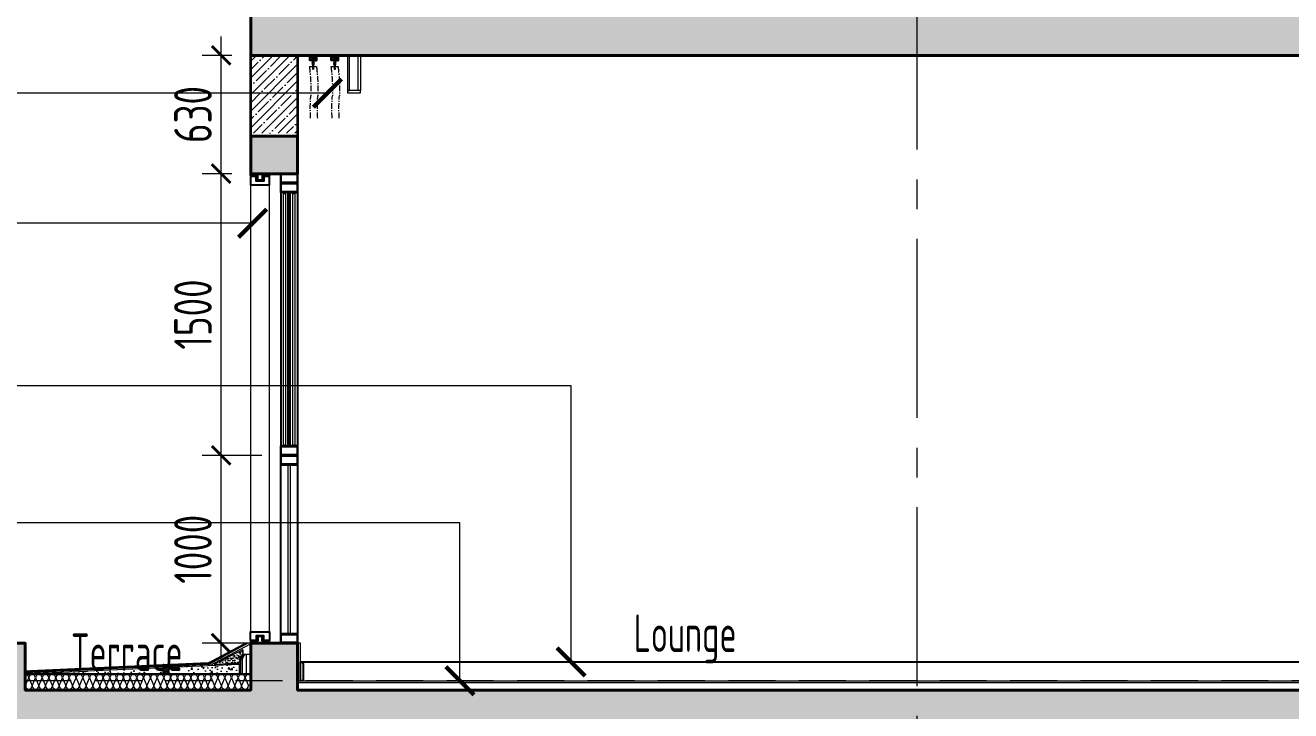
# Model space of a CAD drawing. Header units: millimetres. Extents: x -6181 to 191287, y -8583 to 23546.
# Drawn here: x 12840 to 19578, y 3890 to 7540 of the extents above; entities that cross this region are included whole.
import ezdxf
from ezdxf.xclip import XClip

# ---------------------------------------------------------------- set-up
doc = ezdxf.new("R2010")
doc.units = ezdxf.units.MM
doc.header["$MEASUREMENT"] = 0
doc.header["$XCLIPFRAME"] = 0
for name, pattern in [('1735-DT-5BR-SEC_AA$0$CENTER', [2, 1.25, -0.25, 0.25, -0.25]), ('1735-DT-5BR-SEC_AA$0$DASHED', [0.75, 0.5, -0.25]), ('CENTER2', [28.575, 19.05, -3.175, 3.175, -3.175]), ('DASHED', [0.75, 0.5, -0.25])]:
    doc.linetypes.add(name, pattern=pattern)
for name, color, linetype, lineweight in [('03--GRID', 252, 'CENTER2', 5), ('05--LEADER', 11, 'Continuous', 20), ('05--TEXT-2', 2, 'Continuous', 25), ('07--DIM-2', 2, 'Continuous', 25), ('1735-DT-5BR-SEC_AA$0$06--LINE-1', 9, 'Continuous', 18), ('1735-DT-5BR-SEC_AA$0$A-WALL-PATT', 8, 'Continuous', 5), ('1735-DT-5BR-SEC_AA$0$E--CONCRETE-4', 4, 'Continuous', 40), ('1735-DT-5BR-SEC_AA$0$E--CONCRETE-SHADE', 253, 'Continuous', 25), ('1735-DT-5BR-SEC_AA$0$F--BLOCKWALL-3', 3, 'Continuous', 35), ('1735-DT-5BR-SEC_AA$0$F--BLOCKWALL-HATCH--INSULATED', 251, 'Continuous', 13), ('1735-DT-5BR-SEC_AA$0$G--STELWRK-0', 8, 'Continuous', 13), ('1735-DT-5BR-SEC_AA$0$G--STELWRK-2', 2, 'Continuous', 25), ('1735-DT-5BR-SEC_AA$0$J--WATERPROOFING-1', 1, 'Continuous', 18), ('1735-DT-5BR-SEC_AA$0$J--WATERPROOFING-2', 2, 'Continuous', 25), ('1735-DT-5BR-SEC_AA$0$J--WATERPROOFING-3', 3, 'Continuous', 35), ('1735-DT-5BR-SEC_AA$0$K--CEILING FIXTURES', 251, 'Continuous', 9), ('1735-DT-5BR-SEC_AA$0$K--CEILING-1', 1, 'Continuous', 20), ('1735-DT-5BR-SEC_AA$0$L--WINDOW-0', 8, 'Continuous', 13), ('1735-DT-5BR-SEC_AA$0$L--WINDOW-1', 9, 'Continuous', 18), ('1735-DT-5BR-SEC_AA$0$L--WINDOW-2', 2, 'Continuous', 25), ('1735-DT-5BR-SEC_AA$0$M--PLASTER-0', 8, 'Continuous', 13), ('1735-DT-5BR-SEC_AA$0$M--TILING-1', 2, 'Continuous', 15), ('1735-DT-5BR-SEC_AA$0$P--INSULATION', 8, 'Continuous', 13), ('1735-DT-5BR-SEC_AA$0$W--ELV-1', 250, '1735-DT-5BR-SEC_AA$0$DASHED', 9), ('W--ELV-1', 250, 'DASHED', 9)]:
    doc.layers.add(name, color=color, linetype=linetype, lineweight=lineweight)
doc.layers.add('1735-DT-5BR-SEC_AA$0$0-Skirting', color=8, linetype='Continuous')
doc.layers.add('1735-DT-5BR-SEC_AA$0$00--Combo Roof', color=251, linetype='Continuous')
doc.layers.add('1735-DT-5BR-SEC_AA$0$00--ORIGIN', color=6, linetype='Continuous', lineweight=0, plot=False)
doc.layers.add('1735-DT-5BR-SEC_AA$0$A-ANNO-NPLT', color=8, linetype='Continuous', lineweight=0, plot=False)
doc.styles.add('ISO', font='isocp2.shx', dxfattribs={"width": 0.8})
doc.linetypes.add('1735-DT-5BR-SEC_AA$0$BATTING', pattern='A,0.00254,-2.54,[134,ltypeshp.shx,S=2.54,R=0,X=-2.54,Y=0],-5.08,[134,ltypeshp.shx,S=2.54,R=180,X=2.54,Y=0],-2.54', length=10.16254)
doc.dimstyles.new('1-100_AR', dxfattribs={"dimtxt": 200, "dimasz": 100, "dimexe": 100, "dimexo": 100, "dimgap": 0, "dimtad": 0, "dimdec": 0, "dimzin": 12, "dimdsep": 46, "dimtxsty": 'ISO', "dimblk": 'ARCHTICK', "dimcen": 100, "dimdle": 100, "dimclrd": 8, "dimclre": 9, "dimclrt": 2, "dimadec": 0, "dimazin": 0, "dimtfac": 1, "dimtdec": 0, "dimtmove": 0, "dimatfit": 2, "dimldrblk": 'ARCHTICK', "dimfxl": 1, "dimtvp": 0.75, "dimtolj": 1, "dimtzin": 12, "dimlwd": 9, "dimlwe": 9, "dimarcsym": 0})

# ---------------------------------------------------------------- blocks, each defined once
blk = doc.blocks.new('_ArchTick')
at = {"color": 0, "const_width": 0.15}
blk.add_lwpolyline([(-0.5, -0.5), (0.5, 0.5)], dxfattribs=at)
blk = doc.blocks.new('*U202')
at = {"layer": '1735-DT-5BR-SEC_AA$0$L--WINDOW-0'}
for points in [[(-85, 1445), (-5, 1445), (-5, 1405), (-85, 1405)], [(-76, 1395), (-64, 1395), (-64, 55), (-76, 55)], [(-26, 1395), (-14, 1395), (-14, 55), (-26, 55)], [(-85, 45), (-5, 45), (-5, 5), (-85, 5)]]:
    blk.add_lwpolyline(points, close=True, dxfattribs=at)
at = {"layer": '1735-DT-5BR-SEC_AA$0$L--WINDOW-2'}
for points in [[(-90, 1450), (0, 1450), (0, 1400), (-90, 1400)], [(-50, 1400), (-90, 1400), (-90, 50), (-50, 50)], [(-40, 1400), (0, 1400), (0, 50), (-40, 50)], [(-90, 50), (0, 50), (0, 0), (-90, 0)]]:
    blk.add_lwpolyline(points, close=True, dxfattribs=at)
blk = doc.blocks.new('*U203')
at = {"layer": '1735-DT-5BR-SEC_AA$0$L--WINDOW-0'}
for points in [[(-85, 995), (-5, 995), (-5, 955), (-85, 955)], [(-51, 950), (-39, 950), (-39, 50), (-51, 50)], [(-85, 45), (-5, 45), (-5, 5), (-85, 5)]]:
    blk.add_lwpolyline(points, close=True, dxfattribs=at)
at = {"layer": '1735-DT-5BR-SEC_AA$0$L--WINDOW-2'}
for points in [[(-90, 1000), (0, 1000), (0, 950), (-90, 950)], [(-90, 950), (0, 950), (0, 50), (-90, 50)], [(-90, 50), (0, 50), (0, 0), (-90, 0)]]:
    blk.add_lwpolyline(points, close=True, dxfattribs=at)
blk = doc.blocks.new('*U206')
for p, q in [((0, 41.8), (600, 41.8)), ((0, 11.5), (9, 32.3)), ((0, 2), (600, 2)), ((9, 32.3), (18, 11.5)), ((18, 11.5), (27, 32.3)), ((27, 32.3), (36, 11.5)), ((36, 11.5), (45, 32.3)), ((45, 32.3), (54, 11.5)), ((54, 11.5), (63, 32.3)), ((63, 32.3), (72, 11.5)), ((72, 11.5), (81, 32.3)), ((81, 32.3), (90, 11.5)), ((90, 11.5), (99, 32.3)), ((99, 32.3), (108, 11.5)), ((108, 11.5), (117, 32.3)), ((117, 32.3), (126, 11.5)), ((126, 11.5), (135, 32.3)), ((135, 32.3), (144, 11.5)), ((144, 11.5), (153, 32.3)), ((153, 32.3), (162, 11.5)), ((162, 11.5), (171, 32.3)), ((171, 32.3), (180, 11.5)), ((180, 11.5), (189, 32.3)), ((189, 32.3), (198, 11.5)), ((198, 11.5), (207, 32.3)), ((207, 32.3), (216, 11.5)), ((216, 11.5), (225, 32.3)), ((225, 32.3), (234, 11.5)), ((234, 11.5), (243, 32.3)), ((243, 32.3), (252, 11.5)), ((252, 11.5), (261, 32.3)), ((261, 32.3), (270, 11.5)), ((270, 11.5), (279, 32.3)), ((279, 32.3), (288, 11.5)), ((288, 11.5), (297, 32.3)), ((297, 32.3), (306, 11.5)), ((306, 11.5), (315, 32.3)), ((315, 32.3), (324, 11.5)), ((324, 11.5), (333, 32.3)), ((333, 32.3), (342, 11.5)), ((342, 11.5), (351, 32.3)), ((351, 32.3), (360, 11.5)), ((360, 11.5), (369, 32.3)), ((369, 32.3), (378, 11.5)), ((378, 11.5), (387, 32.3)), ((387, 32.3), (396, 11.5)), ((396, 11.5), (405, 32.3)), ((405, 32.3), (414, 11.5)), ((414, 11.5), (423, 32.3)), ((423, 32.3), (432, 11.5)), ((432, 11.5), (441, 32.3)), ((441, 32.3), (450, 11.5)), ((450, 11.5), (459, 32.3)), ((459, 32.3), (468, 11.5)), ((468, 11.5), (477, 32.3)), ((477, 32.3), (486, 11.5)), ((486, 11.5), (495, 32.3)), ((495, 32.3), (504, 11.5)), ((504, 11.5), (513, 32.3)), ((513, 32.3), (522, 11.5)), ((522, 11.5), (531, 32.3)), ((531, 32.3), (540, 11.5)), ((540, 11.5), (549, 32.3)), ((549, 32.3), (558, 11.5)), ((558, 11.5), (567, 32.3)), ((567, 32.3), (576, 11.5)), ((576, 11.5), (585, 32.3)), ((585, 32.3), (594, 11.5))]:
    blk.add_line(p, q)
for centre, start, end in [((0, 32.3), 0, 90), ((18, 32.3), 90, 180), ((18, 32.3), 0, 90), ((36, 32.3), 90, 180), ((36, 32.3), 0, 90), ((54, 32.3), 90, 180), ((54, 32.3), 0, 90), ((72, 32.3), 90, 180), ((72, 32.3), 0, 90), ((90, 32.3), 90, 180), ((90, 32.3), 0, 90), ((108, 32.3), 90, 180), ((108, 32.3), 0, 90), ((126, 32.3), 90, 180), ((126, 32.3), 0, 90), ((144, 32.3), 90, 180), ((144, 32.3), 0, 90), ((162, 32.3), 90, 180), ((162, 32.3), 0, 90), ((180, 32.3), 90, 180), ((180, 32.3), 0, 90), ((198, 32.3), 90, 180), ((198, 32.3), 0, 90), ((216, 32.3), 90, 180), ((216, 32.3), 0, 90), ((234, 32.3), 90, 180), ((234, 32.3), 0, 90), ((252, 32.3), 90, 180), ((252, 32.3), 0, 90), ((270, 32.3), 90, 180), ((270, 32.3), 0, 90), ((288, 32.3), 90, 180), ((288, 32.3), 0, 90), ((306, 32.3), 90, 180), ((306, 32.3), 0, 90), ((324, 32.3), 90, 180), ((324, 32.3), 0, 90), ((342, 32.3), 90, 180), ((342, 32.3), 0, 90), ((360, 32.3), 90, 180), ((360, 32.3), 0, 90), ((378, 32.3), 90, 180), ((378, 32.3), 0, 90), ((396, 32.3), 90, 180), ((396, 32.3), 0, 90), ((414, 32.3), 90, 180), ((414, 32.3), 0, 90), ((432, 32.3), 90, 180), ((432, 32.3), 0, 90), ((450, 32.3), 90, 180), ((450, 32.3), 0, 90), ((468, 32.3), 90, 180), ((468, 32.3), 0, 90), ((486, 32.3), 90, 180), ((486, 32.3), 0, 90), ((504, 32.3), 90, 180), ((504, 32.3), 0, 90), ((522, 32.3), 90, 180), ((522, 32.3), 0, 90), ((540, 32.3), 90, 180), ((540, 32.3), 0, 90), ((558, 32.3), 90, 180), ((558, 32.3), 0, 90), ((576, 32.3), 90, 180), ((576, 32.3), 0, 90), ((594, 32.3), 90, 180), ((9, 11.5), 180, 0), ((27, 11.5), 180, 0), ((45, 11.5), 180, 0), ((63, 11.5), 180, 0), ((81, 11.5), 180, 0), ((99, 11.5), 180, 0), ((117, 11.5), 180, 0), ((135, 11.5), 180, 0), ((153, 11.5), 180, 0), ((171, 11.5), 180, 0), ((189, 11.5), 180, 0), ((207, 11.5), 180, 0), ((225, 11.5), 180, 0), ((243, 11.5), 180, 0), ((261, 11.5), 180, 0), ((279, 11.5), 180, 0), ((297, 11.5), 180, 0), ((315, 11.5), 180, 0), ((333, 11.5), 180, 0), ((351, 11.5), 180, 0), ((369, 11.5), 180, 0), ((387, 11.5), 180, 0), ((405, 11.5), 180, 0), ((423, 11.5), 180, 0), ((441, 11.5), 180, 0), ((459, 11.5), 180, 0), ((477, 11.5), 180, 0), ((495, 11.5), 180, 0), ((513, 11.5), 180, 0), ((531, 11.5), 180, 0), ((549, 11.5), 180, 0), ((567, 11.5), 180, 0), ((585, 11.5), 180, 0)]:
    blk.add_arc(centre, 9, start, end)
at = {"layer": '1735-DT-5BR-SEC_AA$0$A-ANNO-NPLT'}
for p, q in [((0, 43.8), (600, 43.8)), ((0, 0), (600, 0))]:
    blk.add_line(p, q, dxfattribs=at)
blk = doc.blocks.new('*U207')
at = {"layer": '1735-DT-5BR-SEC_AA$0$06--LINE-1'}
h = blk.add_hatch(dxfattribs=at)
h.set_pattern_fill('AR-SAND', color=256, scale=10, style=0)
h.set_pattern_definition([(37.5, (-75741.97, -20582.6), (-0.6299336, 19.2682377), [0, -15.2, 0, -17, 0, -16.25]), (7.5, (-75741.97, -20582.6), (17.697767, 28.22146), [0, -8.2, 0, -13.7, 0, -5.25]), (327.5, (-75754.27, -20582.6), (31.1414186, 0.0565905), [0, -5, 0, -18, 0, -23.5]), (317.5, (-75754.27, -20582.6), (30.061266, 8.776756), [0, -2.5, 0, -11.8, 0, -13.5])])
edge = h.paths.add_edge_path()
edge.add_line((-39648.2, 10584.7), (-39648.2, 10567.5))
edge.add_arc((-39610.9, 10527), 55.1, 132.66389, 174.54334)
edge.add_line((-39665.7, 10532.3), (-39665.7, 10518.1))
edge.add_line((-39665.7, 10518.1), (-39800.4, 10512.1))
edge.add_line((-39800.4, 10512.1), (-39648.2, 10584.7))
h = blk.add_hatch(dxfattribs=at)
h.set_pattern_fill('AR-CONC', color=256, scale=10, style=0)
h.set_pattern_definition([(50, (-75741.97, -20529.97), (71.72602, -6.27521), [7.5, -82.5]), (355, (-75741.97, -20529.97), (-13.87513, 75.21921), [6, -66]), (100.45144, (-75735.99, -20530.496), (57.85088, 68.944), [6.37402, -70.11421]), (46.1842, (-75741.97, -20509.97), (106.72413, -16.55193), [11.25, -123.75]), (96.63564, (-75733.08, -20511.35), (93.4662, 97.41186), [9.56103, -105.17138]), (351.18416, (-75741.97, -20509.97), (93.4662, 97.41186), [9, -99]), (21, (-75731.97, -20514.97), (59.690705, -40.26189), [7.5, -82.5]), (326, (-75731.97, -20514.97), (24.33153, 72.515), [6, -66]), (71.45144, (-75726.995, -20518.33), (84.02224, 32.25312), [6.37402, -70.11421]), (37.5, (-75741.97, -20529.973), (1.215986, 33.289385), [0, -65.2, 0, -67, 0, -66.25]), (7.5, (-75741.97, -20529.973), (26.306954, 39.44117), [0, -38.2, 0, -63.7, 0, -25.25]), (327.5, (-75764.27, -20529.973), (53.382244, -2.255487), [0, -25, 0, -78, 0, -103.5]), (317.5, (-75774.27, -20529.973), (58.318617, 10.0105), [0, -32.5, 0, -51.8, 0, -73.5])])
edge = h.paths.add_edge_path()
edge.add_line((-40042.2, 10382.2), (-40042.2, 10496.1))
edge.add_line((-40042.2, 10496.1), (-39667.2, 10513.1))
edge.add_line((-39667.2, 10513.1), (-39667.2, 10402.2))
edge.add_arc((-39687.4, 10402.4), 20.2, 270.62547, 359.37453, ccw=False)
edge.add_line((-39687.2, 10382.2), (-40042.2, 10382.2))
h.paths.add_polyline_path([(-40726.3, 10465.3), (-40476, 10475.9), (-40476, 10382.2), (-40726.3, 10382.2)])
h.paths.add_polyline_path([(-40476, 10382.2), (-40476, 10476.6), (-40072.2, 10494.8), (-40072.2, 10382.2)])
h.paths.add_polyline_path([(-40876.9, 10382.2), (-40876.9, 10458.5), (-40727.8, 10463.9), (-40727.8, 10382.2)])
h = blk.add_hatch(dxfattribs=at)
h.set_pattern_fill('AR-CONC', color=256, scale=10, style=0)
h.set_pattern_definition([(50, (-211.694, -89.98), (71.72602, -6.27521), [7.5, -82.5]), (355, (-211.694, -89.98), (-13.87513, 75.21921), [6, -66]), (100.45144, (-205.72, -90.5), (57.85088, 68.944), [6.37402, -70.11421]), (46.1842, (-211.69, -69.98), (106.72413, -16.55193), [11.25, -123.75]), (96.63564, (-202.8, -71.36), (93.4662, 97.41186), [9.56103, -105.17138]), (351.18416, (-211.69, -69.98), (93.4662, 97.41186), [9, -99]), (21, (-201.694, -74.98), (59.690705, -40.26189), [7.5, -82.5]), (326, (-201.694, -74.98), (24.33153, 72.515), [6, -66]), (71.45144, (-196.72, -78.33), (84.02224, 32.25312), [6.37402, -70.11421]), (37.5, (-211.694, -89.977), (1.215986, 33.289385), [0, -65.2, 0, -67, 0, -66.25]), (7.5, (-211.694, -89.977), (26.306954, 39.44117), [0, -38.2, 0, -63.7, 0, -25.25]), (327.5, (-233.994, -89.977), (53.382244, -2.255487), [0, -25, 0, -78, 0, -103.5]), (317.5, (-243.994, -89.977), (58.318617, 10.0105), [0, -32.5, 0, -51.8, 0, -73.5])])
h.paths.add_polyline_path([(-41150, 10465.1), (-40906.9, 10465.1), (-40906.9, 10382.2), (-41150, 10382.2)])
at = {"layer": '1735-DT-5BR-SEC_AA$0$J--WATERPROOFING-2'}
h = blk.add_hatch(color=252, dxfattribs=at)
edge = h.paths.add_edge_path()
edge.add_arc((-40060.6, 10578.4), 67.6, 260.1236, 285.79171)
edge.add_line((-40042.2, 10513.3), (-40042.2, 10478.3))
edge.add_line((-40042.2, 10478.3), (-40042.4, 10478.4))
edge.add_ellipse((-40057.4, 10478.4), major_axis=(0, -19.9), ratio=0.75188, start_angle=90, end_angle=260.36908)
edge.add_line((-40072.2, 10481.7), (-40072.2, 10511.8))
h = blk.add_hatch(color=252, dxfattribs=at)
edge = h.paths.add_edge_path()
edge.add_ellipse((-40891.9, 10431.3), major_axis=(0, -19.9), ratio=0.75188, start_angle=94.78782, end_angle=270, ccw=False)
edge.add_line((-40876.9, 10433), (-40876.9, 10465.1))
edge.add_arc((-40891.9, 10589.1), 124.9, 263.09445, 276.87055, ccw=False)
edge.add_line((-40906.9, 10465.1), (-40906.9, 10431.3))
edge.add_line((-40906.9, 10431.3), (-40906.9, 10431.3))
at = {"layer": '1735-DT-5BR-SEC_AA$0$J--WATERPROOFING-2', "lineweight": 9}
h = blk.add_hatch(dxfattribs=at)
h.set_pattern_fill('ANSI37', color=256, scale=65, style=0)
h.set_pattern_definition([(45, (-165188.302, 57135.414), (-5.7452426, 5.7452426), []), (135, (-165188.302, 57135.414), (-5.7452426, -5.7452426), [])])
edge = h.paths.add_edge_path()
edge.add_ellipse((-40891.9, 10431.3), major_axis=(0, -19.9), ratio=0.75188, start_angle=367.03047, end_angle=447.76494)
edge.add_line((-40876.9, 10430.5), (-40876.9, 10432.1))
edge.add_ellipse((-40891.9, 10431.3), major_axis=(0, -19.9), ratio=0.75188, start_angle=92.23506, end_angle=352.96953)
edge.add_line((-40893.7, 10411.5), (-40890, 10411.5))
h = blk.add_hatch(dxfattribs=at)
h.set_pattern_fill('ANSI37', color=256, scale=65, style=0)
h.set_pattern_definition([(45, (-166022.7865, 57182.454), (-5.7452426, 5.7452426), []), (135, (-166022.7865, 57182.454), (-5.7452426, -5.7452426), [])])
edge = h.paths.add_edge_path()
edge.add_ellipse((-40057.4, 10478.4), major_axis=(0, -19.9), ratio=0.75188, start_angle=-87.76494, end_angle=-7.03047, ccw=False)
edge.add_line((-40072.4, 10477.6), (-40072.4, 10479.1))
edge.add_ellipse((-40057.4, 10478.4), major_axis=(0, -19.9), ratio=0.75188, start_angle=7.03047, end_angle=267.76494, ccw=False)
edge.add_line((-40055.6, 10458.6), (-40059.3, 10458.6))
at = {"layer": '1735-DT-5BR-SEC_AA$0$J--WATERPROOFING-2', "lineweight": 13}
h = blk.add_hatch(dxfattribs=at)
h.set_pattern_fill('ANSI31', color=256, scale=140, style=0)
h.set_pattern_definition([(45, (-41431.51, 13406.052), (-12.37437, 12.37437), [])])
h.paths.add_polyline_path([(-40072.2, 10452.9), (-40042.2, 10452.9), (-40042.2, 10382.2), (-40072.2, 10382.2)])
at = {"layer": '1735-DT-5BR-SEC_AA$0$00--ORIGIN'}
for points in [[(-39601.9, 10300), (-39601.9, 10647.2)], [(-39601.9, 10300), (-41150, 10300), (-41150, 10485.3)]]:
    blk.add_lwpolyline(points, dxfattribs=at)
at = {"layer": '1735-DT-5BR-SEC_AA$0$J--WATERPROOFING-1', "color": 8}
for p, q in [((-39612.2, 10628.7), (-39826.1, 10512.4)), ((-39612.2, 10617.4), (-39821.6, 10506.1)), ((-39648.2, 10588.1), (-39800.4, 10512.1)), ((-39648.2, 10588.1), (-39648.2, 10567.5)), ((-40072.2, 10382.2), (-40072.2, 10511.8)), ((-40042.2, 10513.3), (-40042.2, 10382.2)), ((-40042.2, 10496.1), (-39667.2, 10513.1)), ((-40042.2, 10502.6), (-39826.1, 10512.4)), ((-39800.4, 10512.1), (-39665.7, 10518.1)), ((-39667.2, 10513.1), (-39667.2, 10402.2)), ((-39665.7, 10532.3), (-39665.7, 10518.1)), ((-39659.7, 10532.1), (-39659.7, 10401.3)), ((-39652.2, 10531.9), (-39652.2, 10402.8)), ((-39642.2, 10565.8), (-39601.9, 10565.8)), ((-40876.9, 10458.9), (-40475.8, 10475.9)), ((-40874.8, 10465.5), (-40476, 10482.4)), ((-40726.3, 10471.8), (-40475.8, 10482.4)), ((-40476, 10483.1), (-40072.2, 10501.3)), ((-40476, 10476.6), (-40072.2, 10494.8)), ((-40072.2, 10458.4), (-40042.2, 10458.4)), ((-41150, 10382.2), (-40891.9, 10382.2)), ((-40906.9, 10411.4), (-40906.9, 10382.2)), ((-40876.9, 10411.4), (-40906.9, 10411.4)), ((-40476, 10382.2), (-40891.9, 10382.2)), ((-40876.9, 10410.4), (-40876.9, 10382.2)), ((-39687.2, 10382.2), (-40476, 10382.2)), ((-40042.2, 10382.2), (-40072.2, 10382.2)), ((-41150, 10374.7), (-40891.9, 10374.7)), ((-41150, 10367.2), (-40891.9, 10367.2)), ((-40476, 10374.7), (-40891.9, 10374.7)), ((-40476, 10367.2), (-40891.9, 10367.2)), ((-39687.1, 10374.7), (-40476, 10374.7)), ((-39687.1, 10367.2), (-40476, 10367.2)), ((-39687.1, 10367.2), (-39601.9, 10367.2))]:
    blk.add_line(p, q, dxfattribs=at)
blk.add_lwpolyline([(-41150, 10465.1), (-40906.9, 10465.1), (-40906.9, 10382.2), (-41150, 10382.2)], dxfattribs=at)
blk.add_lwpolyline([(-41150, 10465.1), (-40906.9, 10465.1), (-40906.9, 10382.2), (-41150, 10382.2)], close=True, dxfattribs=at)
for centre, radius, start, end in [((-40060.6, 10578.4), 67.6, 260.1236, 285.79171), ((-39610.8, 10527), 55.2, 132.69216, 174.26288), ((-39608.5, 10526.9), 51.5, 130.89812, 174.1344), ((-39603.3, 10526.6), 49.2, 127.23665, 173.85442), ((-40892.2, 10576.3), 112.1, 262.47895, 278.90454), ((-39687.4, 10402.4), 20.2, 270.62547, 359.37453), ((-39687.4, 10402.4), 35.2, 270.62896, 0.62989), ((-39687.4, 10402.4), 27.7, 270.62754, 357.7239)]:
    blk.add_arc(centre, radius, start, end, dxfattribs=at)
blk.add_ellipse((-40057.4, 10478.4), major_axis=(0, -19.9), ratio=0.75188, start_param=-1.570796, end_param=4.712389, dxfattribs=at)
at = {"layer": '1735-DT-5BR-SEC_AA$0$J--WATERPROOFING-2', "lineweight": 13}
for p, q in [((-40906.9, 10400.7), (-40876.9, 10430.7)), ((-40906.9, 10425.4), (-40876.9, 10410.4)), ((-40900.6, 10382.2), (-40876.9, 10405.9))]:
    blk.add_line(p, q, dxfattribs=at)
at = {"layer": '1735-DT-5BR-SEC_AA$0$J--WATERPROOFING-2', "extrusion": (0, 0, -1)}
blk.add_ellipse((-40891.9, 10431.3), major_axis=(0, -19.9), ratio=0.75188, start_param=-1.570796, end_param=4.712389, dxfattribs=at)
at = {"layer": '1735-DT-5BR-SEC_AA$0$J--WATERPROOFING-3', "color": 252, "const_width": 10.1}
for points in [[(-39601.1, 10643.4), (-39627.7, 10625.1), (-39828.9, 10518.2), (-40891.9, 10470.3)], [(-40891.9, 10470.3), (-41150, 10470.4)]]:
    blk.add_lwpolyline(points, dxfattribs=at)
at = {"layer": '1735-DT-5BR-SEC_AA$0$P--INSULATION', "linetype": '1735-DT-5BR-SEC_AA$0$BATTING', "ltscale": 0.05}
for p, q in [((-39627.4, 10367.2), (-39627.4, 10562.3)), ((-39604.2, 10331.8), (-41150, 10331.8))]:
    blk.add_line(p, q, dxfattribs=at)
blk = doc.blocks.new('1735-DT-5BR-SEC_AA$0$CURTAIN PELMET-2')
at = {"layer": '1735-DT-5BR-SEC_AA$0$K--CEILING FIXTURES', "linetype": '1735-DT-5BR-SEC_AA$0$CENTER'}
for p, q in [((-162.5, 0), (-202.5, 0)), ((-202.5, 0), (-202.5, -30)), ((-202.5, 0), (-162.5, 0)), ((-202.5, -30), (-202.5, 0)), ((-162.5, -30), (-162.5, 0)), ((-162.5, -30), (-162.5, 0)), ((-47.5, 0), (-87.5, 0)), ((-87.5, 0), (-87.5, -30)), ((-87.5, 0), (-47.5, 0)), ((-87.5, -30), (-87.5, 0)), ((-47.5, -30), (-47.5, 0)), ((-47.5, -30), (-47.5, 0)), ((-202.5, -30), (-185.7, -30)), ((-185.7, -30), (-202.5, -30)), ((-184.1, -60.2), (-200.1, -60.2)), ((-200, -27.5), (-200, -2.5)), ((-200, -2.5), (-165, -2.5)), ((-195, -27.5), (-200, -27.5)), ((-192.5, -22.5), (-195, -22.5)), ((-195, -22.5), (-195, -27.5)), ((-192.5, -27.5), (-192.5, -22.5)), ((-187.7, -27.5), (-192.5, -27.5)), ((-187.5, -8.5), (-191.8, -8.5)), ((-191.8, -8.5), (-191.8, -26.9)), ((-191.8, -26.9), (-187.5, -26.9)), ((-176.9, -38.2), (-188.1, -38.2)), ((-188.1, -38.2), (-188.1, -40.9)), ((-188.1, -40.9), (-176.9, -40.9)), ((-187.5, -26.9), (-187.5, -8.5)), ((-185.1, -15.2), (-187.5, -15.2)), ((-185.1, -20.2), (-187.5, -20.2)), ((-185.7, -30), (-185.7, -27.5)), ((-185.7, -27.5), (-185.7, -30)), ((-185.1, -6.3), (-185.1, -38.2)), ((-179.8, -6.3), (-185.1, -6.3)), ((-179.8, -18.8), (-185.1, -18.8)), ((-185.1, -40.9), (-185.1, -42.1)), ((-185.1, -42.1), (-183.8, -42.1)), ((-184.1, -48.3), (-184.1, -74.7)), ((-181.1, -42.1), (-183.8, -42.1)), ((-183.8, -42.1), (-183.8, -46.1)), ((-183.8, -46.1), (-181.1, -46.1)), ((-181.2, -74.7), (-181.2, -48.3)), ((-162.4, -60.2), (-181.2, -60.2)), ((-181.1, -42.1), (-179.8, -42.1)), ((-181.1, -46.1), (-181.1, -42.1)), ((-179.8, -38.2), (-179.8, -6.3)), ((-177.4, -15.2), (-179.8, -15.2)), ((-177.4, -20.2), (-179.8, -20.2)), ((-179.8, -42.1), (-179.8, -40.9)), ((-179.2, -27.5), (-179.2, -30)), ((-179.2, -30), (-162.5, -30)), ((-179.2, -30), (-162.5, -30)), ((-177.4, -8.5), (-177.4, -26.9)), ((-173.1, -8.5), (-177.4, -8.5)), ((-177.4, -26.9), (-173.1, -26.9)), ((-172.3, -27.5), (-177.3, -27.5)), ((-176.9, -40.9), (-176.9, -38.2)), ((-173.1, -26.9), (-173.1, -8.5)), ((-170, -22.5), (-172.3, -22.5)), ((-172.3, -22.5), (-172.3, -27.5)), ((-170, -27.5), (-170, -22.5)), ((-165, -27.5), (-170, -27.5)), ((-165, -2.5), (-165, -27.5)), ((-87.5, -30), (-70.8, -30)), ((-70.8, -30), (-87.5, -30)), ((-69.1, -60.2), (-85.1, -60.2)), ((-85, -27.5), (-85, -2.5)), ((-85, -2.5), (-50, -2.5)), ((-80, -27.5), (-85, -27.5)), ((-77.5, -22.5), (-80, -22.5)), ((-80, -22.5), (-80, -27.5)), ((-77.5, -27.5), (-77.5, -22.5)), ((-72.7, -27.5), (-77.5, -27.5)), ((-72.6, -8.5), (-76.9, -8.5)), ((-76.9, -8.5), (-76.9, -26.9)), ((-76.9, -26.9), (-72.6, -26.9)), ((-61.9, -38.2), (-73.1, -38.2)), ((-73.1, -38.2), (-73.1, -40.9)), ((-73.1, -40.9), (-61.9, -40.9)), ((-72.6, -26.9), (-72.6, -8.5)), ((-70.2, -15.2), (-72.6, -15.2)), ((-70.2, -20.2), (-72.6, -20.2)), ((-70.8, -30), (-70.8, -27.5)), ((-70.8, -27.5), (-70.8, -30)), ((-70.2, -6.3), (-70.2, -38.2)), ((-64.9, -6.3), (-70.2, -6.3)), ((-64.9, -18.8), (-70.2, -18.8)), ((-70.2, -40.9), (-70.2, -42.1)), ((-70.2, -42.1), (-68.9, -42.1)), ((-69.1, -48.3), (-69.1, -74.7)), ((-66.2, -42.1), (-68.9, -42.1)), ((-68.9, -42.1), (-68.9, -46.1)), ((-68.9, -46.1), (-66.2, -46.1)), ((-66.3, -74.7), (-66.3, -48.3)), ((-47.5, -60.2), (-66.3, -60.2)), ((-66.2, -42.1), (-64.9, -42.1)), ((-66.2, -46.1), (-66.2, -42.1)), ((-64.9, -38.2), (-64.9, -6.3)), ((-62.5, -15.2), (-64.9, -15.2)), ((-62.5, -20.2), (-64.9, -20.2)), ((-64.9, -42.1), (-64.9, -40.9)), ((-64.3, -27.5), (-64.3, -30)), ((-64.3, -30), (-47.5, -30)), ((-64.3, -30), (-47.5, -30)), ((-62.5, -8.5), (-62.5, -26.9)), ((-58.2, -8.5), (-62.5, -8.5)), ((-62.5, -26.9), (-58.2, -26.9)), ((-57.3, -27.5), (-62.3, -27.5)), ((-61.9, -40.9), (-61.9, -38.2)), ((-58.2, -26.9), (-58.2, -8.5)), ((-55, -22.5), (-57.3, -22.5)), ((-57.3, -22.5), (-57.3, -27.5)), ((-55, -27.5), (-55, -22.5)), ((-50, -27.5), (-55, -27.5)), ((-50, -2.5), (-50, -27.5))]:
    blk.add_line(p, q, dxfattribs=at)
at = {"layer": '1735-DT-5BR-SEC_AA$0$K--CEILING FIXTURES', "linetype": '1735-DT-5BR-SEC_AA$0$CENTER', "ltscale": 25}
for centre, radius, start, end in [((785.3, -185.1), 993.3, 172.77645, 181.76848), ((823, -185.1), 993.3, 172.77645, 181.76848), ((900.3, -185.1), 993.3, 172.77645, 181.76848), ((937.9, -185.1), 993.3, 172.77645, 181.76848), ((-1048.8, -280.8), 843.8, 356.31352, 4.41795), ((-1011.1, -280.8), 843.8, 356.31352, 4.41795), ((-933.8, -280.8), 843.8, 356.31352, 4.41795), ((-896.2, -280.8), 843.8, 356.31352, 4.41795)]:
    blk.add_arc(centre, radius, start, end, dxfattribs=at)
at = {"layer": '1735-DT-5BR-SEC_AA$0$K--CEILING FIXTURES', "linetype": '1735-DT-5BR-SEC_AA$0$CENTER'}
for centre, radius, start, end in [((-186.7, -27.5), 0.969, 0, 180), ((-186.7, -27.5), 0.969, 0, 180), ((-182.5, -47.3), 4.28, 108.46181, 180), ((-182.5, -47.3), 4.28, 180, 247.17465), ((-182.5, -47.3), 2.78, 120.91205, 180), ((-182.5, -47.3), 2.78, 180, 233.14872), ((-182.7, -48.3), 1.42, 0, 180), ((-182.5, -47.3), 4.28, 286.8893, 71.53819), ((-182.5, -47.3), 2.78, 298.41482, 59.08795), ((-178.2, -27.5), 0.969, 0, 180), ((-178.2, -27.5), 0.969, 0, 180), ((-71.8, -27.5), 0.969, 0, 180), ((-71.8, -27.5), 0.969, 0, 180), ((-67.5, -47.3), 4.28, 108.46181, 180), ((-67.5, -47.3), 4.28, 180, 247.17465), ((-67.5, -47.3), 2.78, 120.91205, 180), ((-67.5, -47.3), 2.78, 180, 233.14872), ((-67.7, -48.3), 1.42, 0, 180), ((-67.5, -47.3), 4.28, 286.8893, 71.53819), ((-67.5, -47.3), 2.78, 298.41482, 59.08795), ((-63.3, -27.5), 0.969, 0, 180), ((-63.3, -27.5), 0.969, 0, 180), ((-182.7, -74.7), 1.42, 180, 0), ((-67.7, -74.7), 1.42, 180, 0)]:
    blk.add_arc(centre, radius, start, end, dxfattribs=at)
at = {"layer": '1735-DT-5BR-SEC_AA$0$K--CEILING-1'}
for points in [[(-320, -188), (-308, -188), (-308, 0), (-320, 0)], [(-250, -188), (-262, -188), (-262, 0), (-250, 0)], [(-320, -200), (-320, -188), (-250, -188), (-250, -200)]]:
    blk.add_lwpolyline(points, close=True, dxfattribs=at)
blk = doc.blocks.new('*U212')
at = {"layer": '1735-DT-5BR-SEC_AA$0$G--STELWRK-0'}
for p, q in [((0, 2440.1), (0, 59.8)), ((100, 59.8), (100, 2440.1))]:
    blk.add_line(p, q, dxfattribs=at)
at = {"layer": '1735-DT-5BR-SEC_AA$0$G--STELWRK-2'}
for points in [[(38.4, 2490.1), (0, 2490.1), (0, 2499.9), (100, 2499.9), (100, 2490.1), (61.1, 2490.1)], [(61.1, 2490.1), (61.1, 2465.1), (38.4, 2465.1), (38.4, 2490.1)], [(38.4, 9.8), (0, 9.8), (0, 0), (100, 0), (100, 9.8), (61.1, 9.8)], [(61.1, 9.8), (61.1, 34.8), (38.4, 34.8), (38.4, 9.8)]]:
    blk.add_lwpolyline(points, dxfattribs=at)
for points in [[(0, 2485.1), (0, 2440.1), (100, 2440.1), (100, 2485.1), (69.8, 2485.1), (69.8, 2460.1), (29.6, 2460.1), (29.6, 2485.1)], [(0, 14.8), (0, 59.8), (100, 59.8), (100, 14.8), (69.8, 14.8), (69.8, 39.8), (29.6, 39.8), (29.6, 14.8)]]:
    blk.add_lwpolyline(points, close=True, dxfattribs=at)
blk = doc.blocks.new('1735-DT-5BR-SEC_AA')
at = {"layer": '1735-DT-5BR-SEC_AA$0$E--CONCRETE-SHADE'}
h = blk.add_hatch(color=256, dxfattribs=at)
h.dxf.hatch_style = 1
h.paths.add_polyline_path([(28390.2, 7900), (28390.2, 7700), (27390.2, 7700), (27390.2, 7380), (27140.2, 7380), (14290.3, 7380), (14040.3, 7380), (14040.3, 9100), (14190.3, 9100), (14190.3, 7600), (25540.2, 7600), (25540.2, 9100), (25690.2, 9100), (25690.2, 7600), (27140.2, 7600), (27140.2, 7900)])
h = blk.add_hatch(color=256, dxfattribs=at)
h.dxf.hatch_style = 1
h.paths.add_polyline_path([(14040.3, 6750), (14290.3, 6750), (14290.3, 6950), (14040.3, 6950)])
h = blk.add_hatch(color=256, dxfattribs=at)
h.dxf.hatch_style = 1
h.paths.add_polyline_path([(12590.2, 4050), (10840.2, 4050), (10840.2, 4250), (12840.2, 4250), (12840.2, 4000), (14040.3, 4000), (14040.3, 4250), (14290.3, 4250), (14290.3, 4000), (23140.2, 4000), (23140.2, 3780), (12840.2, 3780), (12590.2, 3780), (12590.2, 3800)])
at = {"layer": '1735-DT-5BR-SEC_AA$0$F--BLOCKWALL-HATCH--INSULATED'}
h = blk.add_hatch(dxfattribs=at)
h.set_pattern_fill('ANSI35', color=256, scale=250, style=0)
h.set_pattern_definition([(45, (-59238.4, 4250), (-44.194174, 44.194174), []), (45, (-59194.206, 4250), (-44.194174, 44.194174), [78.125, -15.625, 0, -15.625])])
h.paths.add_polyline_path([(14040.3, 6965), (14290.3, 6965), (14290.3, 7380), (14040.3, 7380)])
at = {"layer": '1735-DT-5BR-SEC_AA$0$0-Skirting'}
blk.add_lwpolyline([(14305.3, 4150), (19775.2, 4150)], dxfattribs=at)
blk.add_lwpolyline([(14320.3, 4050), (14305.3, 4050), (14305.3, 4150), (14305.3, 4150), (14312.8, 4150), (14320.3, 4142.5)], close=True, dxfattribs=at)
at = {"layer": '1735-DT-5BR-SEC_AA$0$E--CONCRETE-4'}
blk.add_lwpolyline([(28390.2, 7900), (28390.2, 7700), (27390.2, 7700), (27390.2, 7380), (27140.2, 7380), (14290.3, 7380), (14040.3, 7380), (14040.3, 9100), (14190.3, 9100), (14190.3, 7600), (25540.2, 7600), (25540.2, 9100), (25690.2, 9100), (25690.2, 7600), (27140.2, 7600), (27140.2, 7900), (28390.2, 7900)], dxfattribs=at)
for points in [[(14040.3, 6750), (14290.3, 6750), (14290.3, 6950), (14040.3, 6950)], [(12590.2, 4050), (10840.2, 4050), (10840.2, 4250), (12840.2, 4250), (12840.2, 4000), (14040.3, 4000), (14040.3, 4250), (14290.3, 4250), (14290.3, 4000), (23140.2, 4000), (23140.2, 3780), (12840.2, 3780), (12840.2, 3780), (12590.2, 3780), (12590.2, 3800)]]:
    blk.add_lwpolyline(points, close=True, dxfattribs=at)
at = {"layer": '1735-DT-5BR-SEC_AA$0$F--BLOCKWALL-3'}
blk.add_lwpolyline([(14040.4, 7380), (14290.4, 7380), (14290.3, 6950), (14040.3, 6950)], close=True, dxfattribs=at)
at = {"layer": '1735-DT-5BR-SEC_AA$0$L--WINDOW-1'}
blk.add_lwpolyline([(14205.2, 6745), (14285.2, 6745), (14285.2, 6705), (14205.2, 6705)], close=True, dxfattribs=at)
at = {"layer": '1735-DT-5BR-SEC_AA$0$L--WINDOW-2'}
blk.add_lwpolyline([(14200.2, 6750), (14290.2, 6750), (14290.2, 6700), (14200.2, 6700)], close=True, dxfattribs=at)
at = {"layer": '1735-DT-5BR-SEC_AA$0$M--PLASTER-0'}
for p, q in [((14305.3, 4250), (14290.3, 4250)), ((14305.3, 4050), (14305.3, 4250))]:
    blk.add_line(p, q, dxfattribs=at)
at = {"layer": '1735-DT-5BR-SEC_AA$0$M--TILING-1'}
for points in [[(14290.3, 4050), (19790.2, 4050)], [(14290.3, 4040), (19790.2, 4040)]]:
    blk.add_lwpolyline(points, dxfattribs=at)
at = {"layer": '1735-DT-5BR-SEC_AA$0$W--ELV-1', "ltscale": 500}
blk.add_lwpolyline([(36709.2, 4050), (1469.5, 4050)], dxfattribs=at)
blk.add_blockref('*U203', (14290.2, 4250))
at = {"layer": '1735-DT-5BR-SEC_AA$0$00--Combo Roof'}
ref = blk.add_blockref('*U207', (53646.3, -6374.2), dxfattribs=at)
XClip(ref).set_block_clipping_path([(-39606.0357381631, 10624.224913685), (-39606.0357381631, 10464.2249136867), (-40806.0999566972, 10461.9098727668), (-40806.0999566972, 10624.2321730833)])
at = {"layer": '1735-DT-5BR-SEC_AA$0$A-WALL-PATT', "xscale": 2, "yscale": 2, "zscale": 2}
blk.add_blockref('*U206', (12840.2, 4000), dxfattribs=at)
at = {"layer": '1735-DT-5BR-SEC_AA$0$K--CEILING-1', "xscale": -1}
blk.add_blockref('1735-DT-5BR-SEC_AA$0$CURTAIN PELMET-2', (14305.4, 7380), dxfattribs=at)
at = {"layer": '1735-DT-5BR-SEC_AA$0$L--WINDOW-2'}
for name, p in [('*U212', (14040.2, 4250)), ('*U202', (14290.2, 5250))]:
    blk.add_blockref(name, p, dxfattribs=at)
blk = doc.blocks.new('*D62')
at = {"layer": '07--DIM-2', "color": 8, "lineweight": 9, "transparency": 16777216}
blk.add_line((13882.8, 4150), (13882.8, 5350), dxfattribs=at)
at = {"layer": '07--DIM-2', "color": 9, "lineweight": 9, "transparency": 16777216}
for p, q in [((14100.2, 5250), (13782.8, 5250)), ((14100.2, 4250), (13782.8, 4250))]:
    blk.add_line(p, q, dxfattribs=at)
at = {"layer": 'Defpoints', "color": 0, "transparency": 16777216}
for p in [(13882.8, 5250), (14200.2, 5250), (14200.2, 4250)]:
    blk.add_point(p, dxfattribs=at)
at = {"layer": '07--DIM-2', "color": 8, "lineweight": 9, "transparency": 16777216, "xscale": 100, "yscale": 100, "zscale": 100}
for p, rotation in [((13882.8, 5250), 90), ((13882.8, 4250), 270)]:
    blk.add_blockref('_ArchTick', p, dxfattribs=dict(at, rotation=rotation))
at = {"layer": '07--DIM-2', "color": 2, "transparency": 16777216, "insert": (13732.8, 4750), "char_height": 200, "attachment_point": 5, "rotation": 90, "style": 'ISO'}
blk.add_mtext('\\A1;1000', dxfattribs=at)
blk = doc.blocks.new('*D63')
at = {"layer": '07--DIM-2', "color": 8, "lineweight": 9, "transparency": 16777216}
blk.add_line((13882.8, 5150), (13882.8, 6850), dxfattribs=at)
at = {"layer": '07--DIM-2', "color": 9, "lineweight": 9, "transparency": 16777216}
for p, q in [((13940.2, 6750), (13782.8, 6750)), ((14100.2, 5250), (13782.8, 5250))]:
    blk.add_line(p, q, dxfattribs=at)
at = {"layer": 'Defpoints', "color": 0, "transparency": 16777216}
for p in [(13882.8, 6750), (14040.2, 6750), (14200.2, 5250)]:
    blk.add_point(p, dxfattribs=at)
at = {"layer": '07--DIM-2', "color": 8, "lineweight": 9, "transparency": 16777216, "xscale": 100, "yscale": 100, "zscale": 100}
for p, rotation in [((13882.8, 6750), 90), ((13882.8, 5250), 270)]:
    blk.add_blockref('_ArchTick', p, dxfattribs=dict(at, rotation=rotation))
at = {"layer": '07--DIM-2', "color": 2, "transparency": 16777216, "insert": (13732.8, 6000), "char_height": 200, "attachment_point": 5, "rotation": 90, "style": 'ISO'}
blk.add_mtext('\\A1;1500', dxfattribs=at)
blk = doc.blocks.new('*D64')
at = {"layer": '07--DIM-2', "color": 8, "lineweight": 9, "transparency": 16777216}
blk.add_line((13882.8, 6650), (13882.8, 7480), dxfattribs=at)
at = {"layer": '07--DIM-2', "color": 9, "lineweight": 9, "transparency": 16777216}
for p, q in [((13940.2, 7380), (13782.8, 7380)), ((13940.2, 6750), (13782.8, 6750))]:
    blk.add_line(p, q, dxfattribs=at)
at = {"layer": 'Defpoints', "color": 0, "transparency": 16777216}
for p in [(13882.8, 7380), (14040.2, 7380), (14040.2, 6750)]:
    blk.add_point(p, dxfattribs=at)
at = {"layer": '07--DIM-2', "color": 8, "lineweight": 9, "transparency": 16777216, "xscale": 100, "yscale": 100, "zscale": 100}
for p, rotation in [((13882.8, 7380), 90), ((13882.8, 6750), 270)]:
    blk.add_blockref('_ArchTick', p, dxfattribs=dict(at, rotation=rotation))
at = {"layer": '07--DIM-2', "color": 2, "transparency": 16777216, "insert": (13732.8, 7065), "char_height": 200, "attachment_point": 5, "rotation": 90, "style": 'ISO'}
blk.add_mtext('\\A1;630', dxfattribs=at)

msp = doc.modelspace()

# ---------------------------------------------------------------- linework, layer by layer
at = {"layer": 'W--ELV-1', "ltscale": 500}
msp.add_lwpolyline([(36709.2, 4050), (1469.5, 4050)], dxfattribs=at)

# ---------------------------------------------------------------- next in the draw order: block references
msp.add_blockref('1735-DT-5BR-SEC_AA', (0, 0))

# ---------------------------------------------------------------- next in the draw order: linework, layer by layer
at = {"layer": '03--GRID', "ltscale": 50}
msp.add_line((17590.2, -1694), (17590.2, 10871.4), dxfattribs=at)

# ---------------------------------------------------------------- next in the draw order: texts
at = {"layer": '05--TEXT-2', "char_height": 200, "width": 1189.493, "attachment_point": 5, "style": 'ISO'}
for s, insert in [('{\\W0.7;Lounge}', (16354.1, 4272.8)), ('{\\W0.7;Terrace}', (13380.7, 4202))]:
    msp.add_mtext(s, dxfattribs=dict(at, insert=insert))

# ---------------------------------------------------------------- next in the draw order: dimensions: what is measured, and where the dimension line sits
at = {"layer": '07--DIM-2'}
for base, p1, p2, picture, middle in [((13882.8, 7380), (14040.2, 6750), (14040.2, 7380), '*D64', (13732.8, 7065)), ((13882.8, 6750), (14200.2, 5250), (14040.2, 6750), '*D63', (13732.8, 6000))]:
    dim = msp.add_linear_dim(base=base, p1=p1, p2=p2, angle=90, dimstyle='1-100_AR', override={"dimtmove": 1}, dxfattribs=at)
    dim.commit()
    dim.dimension.update_dxf_attribs({"geometry": picture, "text_midpoint": middle})
dim = msp.add_linear_dim(base=(13882.8, 5250), p1=(14200.2, 4250), p2=(14200.2, 5250), angle=90, dimstyle='1-100_AR', dxfattribs=at)
dim.commit()
dim.dimension.update_dxf_attribs({"geometry": '*D62', "text_midpoint": (13732.8, 4750)})

# ---------------------------------------------------------------- next in the draw order: leaders
at = {"layer": '05--LEADER'}
for points in [[(14449.3, 7179.1), (8685.1, 7179.1)], [(14050.6, 6485.8), (8697.9, 6485.8)], [(15746.8, 4150), (15746.8, 5619.4), (8654.5, 5619.4)], [(15154.8, 4050), (15154.8, 4891.5), (8667, 4891.5)]]:
    msp.add_leader(points, dimstyle='1-100_AR', override={"dimasz": 150}, dxfattribs=at)

doc.saveas('drawing.dxf')
